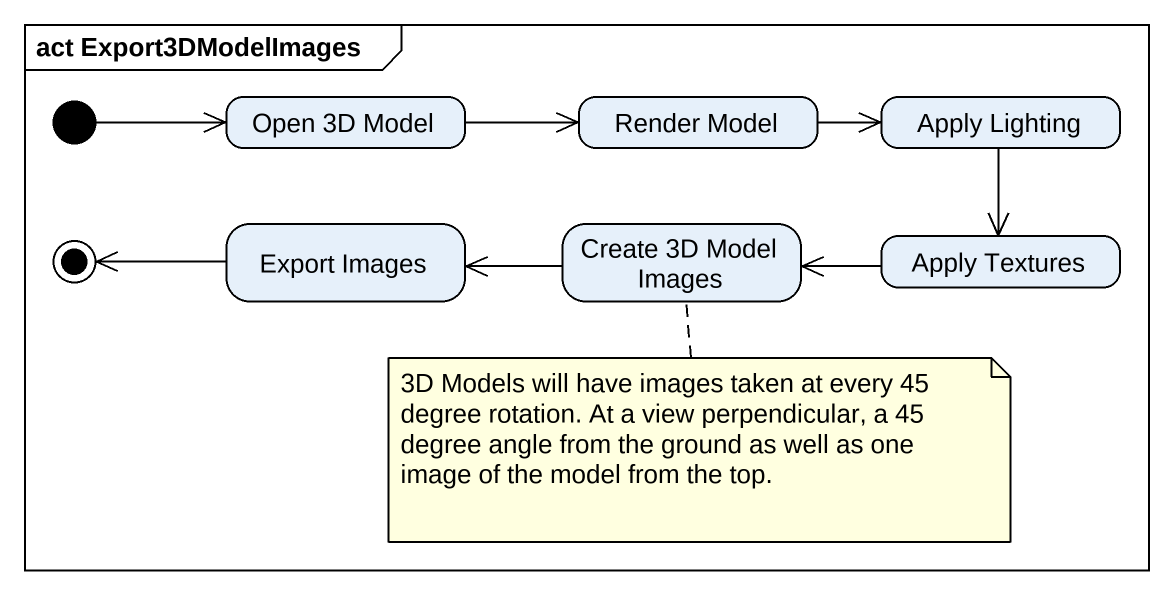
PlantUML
@startuml
mainframe act Export3DModelImages
hide empty description
state "Open 3D Model" as Open_3D_Model
state "Render Model" as Render_Model
state "Apply Lighting" as Apply_Lighting
state "Export Images" as Export_Images
state "Create 3D Model Images" as Create_3D_Model_Images
state "Apply Textures" as Apply_Textures
[*] -right-> Open_3D_Model
Open_3D_Model -right-> Render_Model
Render_Model -right-> Apply_Lighting
Apply_Lighting --> Apply_Textures
Create_3D_Model_Images -left-> Export_Images
Apply_Textures -left-> Create_3D_Model_Images
Export_Images -left-> [*]
note bottom of Create_3D_Model_Images : 3D Models will have images taken at every 45 degree rotation. At a view perpendicular, a 45 degree angle from the ground as well as one image of the model from the top.
@enduml
